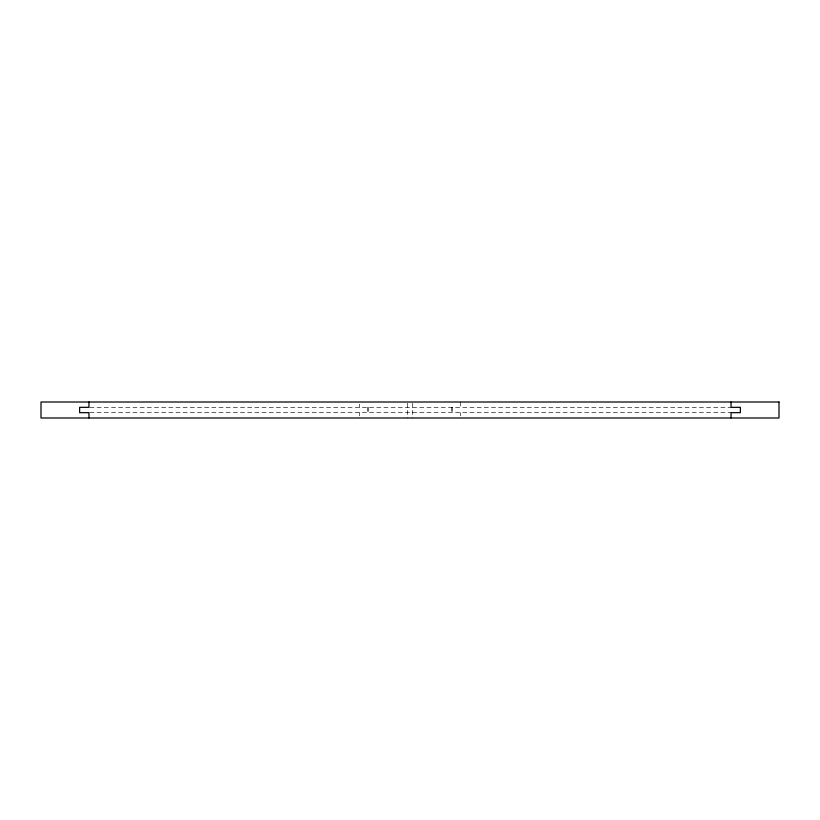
<?xml version="1.0" encoding="UTF-8"?>
<svg xmlns="http://www.w3.org/2000/svg" width="820" height="820" viewBox="0 0 820 820"><rect width="100%" height="100%" fill="white"/><g stroke="black" fill="none" stroke-linecap="round" stroke-linejoin="round"><path stroke-width="0.61" stroke-dasharray="4.1 3.07" d="M89.913 407.335L731.04 407.335M89.913 412.665L731.04 412.665M460.625 402.005L460.625 407.335M460.625 412.665L460.625 415.863M452.63 407.335L452.63 412.665M451.297 407.335L451.297 412.665M412.665 403.235L412.665 417.995M407.335 403.235L407.335 417.995M368.703 407.335L368.703 412.665M367.37 407.335L367.37 412.665M359.375 404.137L359.375 407.335M359.375 412.665L359.375 415.863"/><path stroke-width="1.23" d="M731.04 402.005L731.04 407.335L740.368 407.335L740.368 412.665L731.04 412.665L731.04 417.995M88.96 402.005L88.96 407.335L79.632 407.335L79.632 412.665L88.96 412.665L88.96 417.995M779 402.005L41 402.005L41 417.995L779 417.995L779 402.005"/></g></svg>
